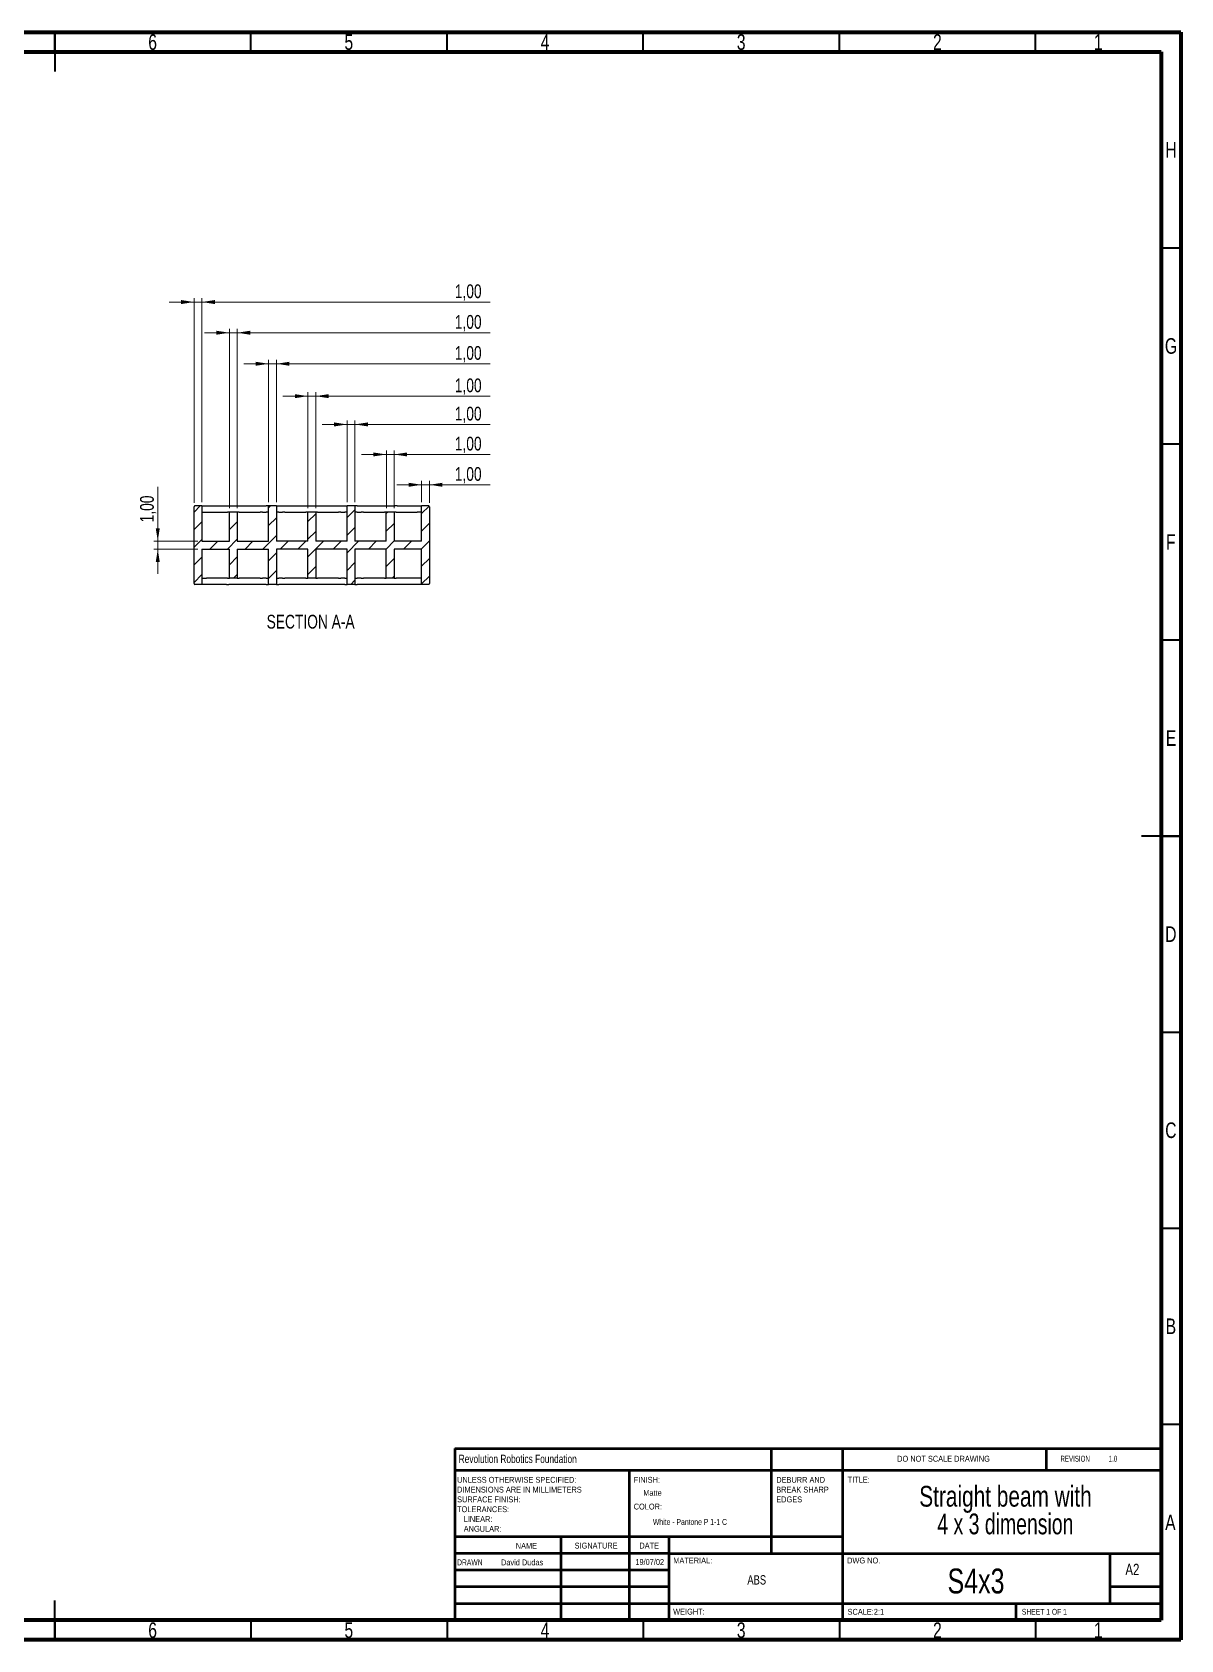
# Model space of a CAD drawing. Header units: millimetres. Extents: x 15 to 589, y 5 to 415.
# Drawn here: x 296.3 to 589, y 5 to 415 of the extents above; entities that cross this region are included whole.
import ezdxf

# ---------------------------------------------------------------- set-up
doc = ezdxf.new("R2010")
doc.units = ezdxf.units.MM
doc.styles.add('SLDTEXTSTYLE0', font='TXT', dxfattribs={"width": 0.75})
doc.styles.add('SLDTEXTSTYLE2', font='TXT', dxfattribs={"width": 0.686449})
doc.styles.add('SLDTEXTSTYLE3', font='TXT', dxfattribs={"width": 0.625})
doc.styles.add('SLDTEXTSTYLE4', font='TXT', dxfattribs={"width": 0.6875})
doc.styles.add('SLDTEXTSTYLE5', font='TXT', dxfattribs={"width": 0.695652})
doc.styles.add('SLDTEXTSTYLE6', font='TXT', dxfattribs={"width": 0.7})
doc.dimstyles.new('SLDDIMSTYLE2', dxfattribs={"dimtxt": 3.5, "dimasz": 3.302, "dimexe": 0, "dimexo": 0.0625, "dimgap": 0.875, "dimtad": 1, "dimlfac": 0.5, "dimrnd": 1e-09, "dimzin": 12, "dimdsep": 46, "dimtxsty": 'SLDTEXTSTYLE0', "dimsah": 1, "dimcen": 0.09, "dimadec": 0, "dimazin": 3, "dimtfac": 1, "dimtmove": 0, "dimatfit": 0, "dimfxl": 0, "dimfrac": 2, "dimtolj": 1, "dimtzin": 12, "dimarcsym": 0})

# ---------------------------------------------------------------- blocks, each defined once
blk = doc.blocks.new('SW_NOTE_0_1')
at = {"color": 0, "linetype": 'Continuous', "lineweight": 0, "char_height": 1.5, "attachment_point": 1, "style": 'SLDTEXTSTYLE0'}
for s, insert in [('UNLESS OTHERWISE SPECIFIED:', (0, 1.93)), ('SURFACE FINISH:', (0, -3.07)), ('DIMENSIONS ARE IN MILLIMETERS', (0, -0.57)), ('TOLERANCES:', (0, -5.57)), ('LINEAR:', (1.69, -8.07)), ('ANGULAR:', (1.69, -10.57))]:
    blk.add_mtext(s, dxfattribs=dict(at, insert=insert))
blk = doc.blocks.new('SW_NOTE_0_2')
at = {"color": 0, "linetype": 'Continuous', "lineweight": 0, "char_height": 1.5, "attachment_point": 1, "style": 'SLDTEXTSTYLE0'}
for s, insert in [('DEBURR AND', (0, 1.93)), ('BREAK SHARP', (0, -0.57)), ('EDGES', (0, -3.07))]:
    blk.add_mtext(s, dxfattribs=dict(at, insert=insert))
blk = doc.blocks.new('SW_NOTE_0_3')
at = {"color": 0, "linetype": 'Continuous', "lineweight": 0, "char_height": 5.2917, "attachment_point": 2}
for s, insert, style in [('Straight beam with', (31.83, 6.82), 'SLDTEXTSTYLE0'), ('4 x 3 dimension', (31.8, -0.23), 'SLDTEXTSTYLE6')]:
    blk.add_mtext(s, dxfattribs=dict(at, insert=insert, style=style))
blk = doc.blocks.new('_D_16')
at = {"color": 7, "linetype": 'Continuous', "lineweight": 0}
for p, q in [((328.27, 285.17), (328.27, 299.05)), ((338.52, 285.17), (327.27, 285.17)), ((338.52, 283.17), (327.27, 283.17)), ((328.27, 285.17), (328.27, 283.17)), ((328.27, 283.17), (328.27, 276.82))]:
    blk.add_line(p, q, dxfattribs=at)
at = {"color": 7, "linetype": 'Continuous', "lineweight": 18}
for points in [[(328.27, 285.17), (328.77, 288.47), (327.76, 288.47)], [(328.27, 283.17), (327.76, 279.87), (328.77, 279.87)]]:
    blk.add_solid(points, dxfattribs=at)
at = {"color": 7, "linetype": 'Continuous', "lineweight": 18, "insert": (323.75, 289.99), "char_height": 3.5, "attachment_point": 1, "rotation": 90, "style": 'SLDTEXTSTYLE0'}
blk.add_mtext('1,00', dxfattribs=at)
blk = doc.blocks.new('_D_17')
at = {"color": 7, "linetype": 'Continuous', "lineweight": 0}
for p, q in [((395.52, 299.57), (389.17, 299.57)), ((395.52, 295.17), (395.52, 300.57)), ((395.52, 299.57), (397.52, 299.57)), ((397.52, 294.97), (397.52, 300.57)), ((397.52, 299.57), (413.02, 299.57))]:
    blk.add_line(p, q, dxfattribs=at)
at = {"color": 7, "linetype": 'Continuous', "lineweight": 18}
for points in [[(395.52, 299.57), (392.22, 300.08), (392.22, 299.06)], [(397.52, 299.57), (400.82, 299.06), (400.82, 300.08)]]:
    blk.add_solid(points, dxfattribs=at)
at = {"color": 7, "linetype": 'Continuous', "lineweight": 18, "insert": (403.97, 304.08), "char_height": 3.5, "attachment_point": 1, "style": 'SLDTEXTSTYLE0'}
blk.add_mtext('1,00', dxfattribs=at)
blk = doc.blocks.new('_D_18')
at = {"color": 7, "linetype": 'Continuous', "lineweight": 0}
for p, q in [((386.52, 293.57), (386.52, 308.3)), ((388.52, 293.57), (388.52, 308.3)), ((386.52, 307.3), (380.17, 307.3)), ((386.52, 307.3), (388.52, 307.3)), ((388.52, 307.3), (413.02, 307.3))]:
    blk.add_line(p, q, dxfattribs=at)
at = {"color": 7, "linetype": 'Continuous', "lineweight": 18}
for points in [[(386.52, 307.3), (383.22, 307.81), (383.22, 306.8)], [(388.52, 307.3), (391.82, 306.8), (391.82, 307.81)]]:
    blk.add_solid(points, dxfattribs=at)
at = {"color": 7, "linetype": 'Continuous', "lineweight": 18, "insert": (403.97, 311.82), "char_height": 3.5, "attachment_point": 1, "style": 'SLDTEXTSTYLE0'}
blk.add_mtext('1,00', dxfattribs=at)
blk = doc.blocks.new('_D_19')
at = {"color": 7, "linetype": 'Continuous', "lineweight": 0}
for p, q in [((376.52, 295.17), (376.52, 315.96)), ((378.52, 295.17), (378.52, 315.96)), ((376.52, 314.96), (370.17, 314.96)), ((376.52, 314.96), (378.52, 314.96)), ((378.52, 314.96), (413.02, 314.96))]:
    blk.add_line(p, q, dxfattribs=at)
at = {"color": 7, "linetype": 'Continuous', "lineweight": 18}
for points in [[(376.52, 314.96), (373.22, 315.47), (373.22, 314.45)], [(378.52, 314.96), (381.82, 314.45), (381.82, 315.47)]]:
    blk.add_solid(points, dxfattribs=at)
at = {"color": 7, "linetype": 'Continuous', "lineweight": 18, "insert": (403.97, 319.47), "char_height": 3.5, "attachment_point": 1, "style": 'SLDTEXTSTYLE0'}
blk.add_mtext('1,00', dxfattribs=at)
blk = doc.blocks.new('_D_20')
at = {"color": 7, "linetype": 'Continuous', "lineweight": 0}
for p, q in [((366.52, 322.17), (360.17, 322.17)), ((366.52, 293.57), (366.52, 323.17)), ((366.52, 322.17), (368.52, 322.17)), ((368.52, 293.57), (368.52, 323.17)), ((368.52, 322.17), (413.02, 322.17))]:
    blk.add_line(p, q, dxfattribs=at)
at = {"color": 7, "linetype": 'Continuous', "lineweight": 18}
for points in [[(366.52, 322.17), (363.22, 322.68), (363.22, 321.66)], [(368.52, 322.17), (371.82, 321.66), (371.82, 322.68)]]:
    blk.add_solid(points, dxfattribs=at)
at = {"color": 7, "linetype": 'Continuous', "lineweight": 18, "insert": (403.97, 326.68), "char_height": 3.5, "attachment_point": 1, "style": 'SLDTEXTSTYLE0'}
blk.add_mtext('1,00', dxfattribs=at)
blk = doc.blocks.new('_D_21')
at = {"color": 7, "linetype": 'Continuous', "lineweight": 0}
for p, q in [((356.52, 330.43), (350.17, 330.43)), ((356.52, 295.17), (356.52, 331.43)), ((356.52, 330.43), (358.52, 330.43)), ((358.52, 295.17), (358.52, 331.43)), ((358.52, 330.43), (413.02, 330.43))]:
    blk.add_line(p, q, dxfattribs=at)
at = {"color": 7, "linetype": 'Continuous', "lineweight": 18}
for points in [[(356.52, 330.43), (353.22, 330.94), (353.22, 329.92)], [(358.52, 330.43), (361.82, 329.92), (361.82, 330.94)]]:
    blk.add_solid(points, dxfattribs=at)
at = {"color": 7, "linetype": 'Continuous', "lineweight": 18, "insert": (403.97, 334.94), "char_height": 3.5, "attachment_point": 1, "style": 'SLDTEXTSTYLE0'}
blk.add_mtext('1,00', dxfattribs=at)
blk = doc.blocks.new('_D_22')
at = {"color": 7, "linetype": 'Continuous', "lineweight": 0}
for p, q in [((346.52, 338.35), (340.17, 338.35)), ((346.52, 293.57), (346.52, 339.35)), ((346.52, 338.35), (348.52, 338.35)), ((348.52, 293.57), (348.52, 339.35)), ((348.52, 338.35), (413.02, 338.35))]:
    blk.add_line(p, q, dxfattribs=at)
at = {"color": 7, "linetype": 'Continuous', "lineweight": 18}
for points in [[(346.52, 338.35), (343.22, 338.85), (343.22, 337.84)], [(348.52, 338.35), (351.82, 337.84), (351.82, 338.85)]]:
    blk.add_solid(points, dxfattribs=at)
at = {"color": 7, "linetype": 'Continuous', "lineweight": 18, "insert": (403.97, 342.86), "char_height": 3.5, "attachment_point": 1, "style": 'SLDTEXTSTYLE0'}
blk.add_mtext('1,00', dxfattribs=at)
blk = doc.blocks.new('_D_23')
at = {"color": 7, "linetype": 'Continuous', "lineweight": 0}
for p, q in [((337.52, 346.17), (331.17, 346.17)), ((337.52, 294.97), (337.52, 347.17)), ((337.52, 346.17), (339.52, 346.17)), ((339.52, 295.17), (339.52, 347.17)), ((339.52, 346.17), (413.02, 346.17))]:
    blk.add_line(p, q, dxfattribs=at)
at = {"color": 7, "linetype": 'Continuous', "lineweight": 18}
for points in [[(337.52, 346.17), (334.22, 346.68), (334.22, 345.66)], [(339.52, 346.17), (342.82, 345.66), (342.82, 346.68)]]:
    blk.add_solid(points, dxfattribs=at)
at = {"color": 7, "linetype": 'Continuous', "lineweight": 18, "insert": (403.97, 350.68), "char_height": 3.5, "attachment_point": 1, "style": 'SLDTEXTSTYLE0'}
blk.add_mtext('1,00', dxfattribs=at)

msp = doc.modelspace()

# ---------------------------------------------------------------- hatches: boundary and pattern name
at = {"linetype": 'Continuous', "lineweight": 18}
h = msp.add_hatch(dxfattribs=at)
h.set_pattern_fill('ANSI31', style=0)
edge = h.paths.add_edge_path(flags=0)
edge.add_line((358.519, 274.168), (358.519, 283.168))
edge.add_line((358.519, 283.168), (366.519, 283.168))
edge.add_line((366.519, 283.168), (366.519, 275.768))
edge.add_line((366.519, 275.768), (368.519, 275.768))
edge.add_line((368.519, 275.768), (368.519, 283.168))
edge.add_line((368.519, 283.168), (376.519, 283.168))
edge.add_line((376.519, 283.168), (376.519, 274.168))
edge.add_line((376.519, 274.168), (378.519, 274.168))
edge.add_line((378.519, 274.168), (378.519, 283.168))
edge.add_line((378.519, 283.168), (386.519, 283.168))
edge.add_line((386.519, 283.168), (386.519, 275.768))
edge.add_line((386.519, 275.768), (388.519, 275.768))
edge.add_line((388.519, 275.768), (388.519, 283.168))
edge.add_line((388.519, 283.168), (395.519, 283.168))
edge.add_line((395.519, 283.168), (395.519, 274.168))
edge.add_line((395.519, 274.168), (397.319, 274.168))
edge.add_arc((397.319, 274.368), 0.2, 270, 360)
edge.add_line((397.519, 274.368), (397.519, 293.968))
edge.add_arc((397.319, 293.968), 0.2, 0, 90)
edge.add_line((397.319, 294.168), (395.519, 294.168))
edge.add_line((395.519, 294.168), (395.519, 285.168))
edge.add_line((395.519, 285.168), (388.519, 285.168))
edge.add_line((388.519, 285.168), (388.519, 292.568))
edge.add_line((388.519, 292.568), (386.519, 292.568))
edge.add_line((386.519, 292.568), (386.519, 285.168))
edge.add_line((386.519, 285.168), (378.519, 285.168))
edge.add_line((378.519, 285.168), (378.519, 294.168))
edge.add_line((378.519, 294.168), (376.519, 294.168))
edge.add_line((376.519, 294.168), (376.519, 285.168))
edge.add_line((376.519, 285.168), (368.519, 285.168))
edge.add_line((368.519, 285.168), (368.519, 292.568))
edge.add_line((368.519, 292.568), (366.519, 292.568))
edge.add_line((366.519, 292.568), (366.519, 285.168))
edge.add_line((366.519, 285.168), (358.519, 285.168))
edge.add_line((358.519, 285.168), (358.519, 294.168))
edge.add_line((358.519, 294.168), (356.519, 294.168))
edge.add_line((356.519, 294.168), (356.519, 285.168))
edge.add_line((356.519, 285.168), (348.519, 285.168))
edge.add_line((348.519, 285.168), (348.519, 292.568))
edge.add_line((348.519, 292.568), (346.519, 292.568))
edge.add_line((346.519, 292.568), (346.519, 285.168))
edge.add_line((346.519, 285.168), (339.519, 285.168))
edge.add_line((339.519, 285.168), (339.519, 294.168))
edge.add_line((339.519, 294.168), (337.719, 294.168))
edge.add_arc((337.719, 293.968), 0.2, 90, 180)
edge.add_line((337.519, 293.968), (337.519, 274.368))
edge.add_arc((337.719, 274.368), 0.2, 180, 270)
edge.add_line((337.719, 274.168), (339.519, 274.168))
edge.add_line((339.519, 274.168), (339.519, 283.168))
edge.add_line((339.519, 283.168), (346.519, 283.168))
edge.add_line((346.519, 283.168), (346.519, 275.768))
edge.add_line((346.519, 275.768), (348.519, 275.768))
edge.add_line((348.519, 275.768), (348.519, 283.168))
edge.add_line((348.519, 283.168), (356.519, 283.168))
edge.add_line((356.519, 283.168), (356.519, 274.168))
edge.add_line((356.519, 274.168), (358.519, 274.168))

# ---------------------------------------------------------------- linework, layer by layer
at = {"color": 7, "linetype": 'Continuous', "lineweight": 70}
for p, q in [((15, 415), (589, 415)), ((589, 415), (589, 5)), ((20, 410), (584, 410)), ((584, 410), (584, 10)), ((584, 10), (20, 10)), ((589, 5), (15, 5))]:
    msp.add_line(p, q, dxfattribs=at)
at = {"color": 7, "linetype": 'Continuous', "lineweight": 35}
for p, q in [((302, 415), (302, 405)), ((302, 410), (302, 415)), ((352, 410), (352, 415)), ((402, 410), (402, 415)), ((452, 410), (452, 415)), ((502, 410), (502, 415)), ((552, 410), (552, 415)), ((584, 360), (589, 360)), ((584, 310), (589, 310)), ((584, 260), (589, 260)), ((589, 210), (579, 210)), ((584, 210), (589, 210)), ((584, 160), (589, 160)), ((584, 110), (589, 110)), ((584, 60), (589, 60)), ((302, 5), (302, 15)), ((302, 10), (302, 5)), ((352, 10), (352, 5)), ((402, 10), (402, 5)), ((452, 10), (452, 5)), ((502, 10), (502, 5)), ((552, 10), (552, 5))]:
    msp.add_line(p, q, dxfattribs=at)
at = {"color": 7, "linetype": 'Continuous', "lineweight": 25}
for p, q in [((337.519, 274.368), (337.519, 293.968)), ((339.519, 294.168), (337.719, 294.168)), ((339.519, 294.168), (339.519, 285.168)), ((339.519, 294.168), (345.796, 294.168)), ((339.519, 292.568), (340.703, 292.568)), ((340.703, 292.568), (346.045, 292.568)), ((345.796, 294.168), (346.395, 294.168)), ((346.519, 292.568), (346.045, 292.568)), ((346.395, 294.168), (355.919, 294.168)), ((346.519, 285.168), (346.519, 292.568)), ((348.519, 292.568), (346.519, 292.568)), ((348.519, 292.568), (348.519, 285.168)), ((348.993, 292.568), (348.519, 292.568)), ((348.993, 292.568), (354.362, 292.568)), ((354.949, 292.568), (354.362, 292.568)), ((354.949, 292.568), (355.919, 292.568)), ((356.519, 294.168), (355.919, 294.168)), ((356.519, 292.568), (355.919, 292.568)), ((356.519, 285.168), (356.519, 294.168)), ((358.519, 294.168), (356.519, 294.168)), ((358.519, 294.168), (358.519, 285.168)), ((358.519, 294.168), (376.519, 294.168)), ((359.119, 292.568), (358.519, 292.568)), ((359.119, 292.568), (360.09, 292.568)), ((360.676, 292.568), (360.09, 292.568)), ((360.676, 292.568), (366.045, 292.568)), ((366.519, 292.568), (366.045, 292.568)), ((366.519, 285.168), (366.519, 292.568)), ((368.519, 292.568), (366.519, 292.568)), ((368.519, 292.568), (368.519, 285.168)), ((368.993, 292.568), (368.519, 292.568)), ((368.993, 292.568), (374.362, 292.568)), ((374.949, 292.568), (374.362, 292.568)), ((374.949, 292.568), (375.919, 292.568)), ((376.519, 292.568), (375.919, 292.568)), ((376.519, 285.168), (376.519, 294.168)), ((378.519, 294.168), (376.519, 294.168)), ((378.519, 294.168), (378.519, 285.168)), ((379.119, 294.168), (378.519, 294.168)), ((379.119, 292.568), (378.519, 292.568)), ((379.119, 294.168), (388.644, 294.168)), ((379.119, 292.568), (380.09, 292.568)), ((380.676, 292.568), (380.09, 292.568)), ((380.676, 292.568), (386.045, 292.568)), ((386.519, 292.568), (386.045, 292.568)), ((386.519, 285.168), (386.519, 292.568)), ((388.519, 292.568), (386.519, 292.568)), ((388.519, 292.568), (388.519, 285.168)), ((388.993, 292.568), (388.519, 292.568)), ((389.242, 294.168), (388.644, 294.168)), ((388.993, 292.568), (394.335, 292.568)), ((389.242, 294.168), (395.519, 294.168)), ((395.519, 292.568), (394.335, 292.568)), ((395.519, 285.168), (395.519, 294.168)), ((397.319, 294.168), (395.519, 294.168)), ((397.519, 293.968), (397.519, 274.368)), ((339.519, 285.168), (346.519, 285.168)), ((339.519, 283.168), (346.519, 283.168)), ((339.519, 283.168), (339.519, 274.168)), ((346.519, 275.768), (346.519, 283.168)), ((348.519, 285.168), (356.519, 285.168)), ((348.519, 283.168), (356.519, 283.168)), ((348.519, 283.168), (348.519, 275.768)), ((356.519, 274.168), (356.519, 283.168)), ((366.519, 285.168), (358.519, 285.168)), ((366.519, 283.168), (358.519, 283.168)), ((358.519, 283.168), (358.519, 274.168)), ((366.519, 275.768), (366.519, 283.168)), ((376.519, 285.168), (368.519, 285.168)), ((376.519, 283.168), (368.519, 283.168)), ((368.519, 283.168), (368.519, 275.768)), ((376.519, 274.168), (376.519, 283.168)), ((386.519, 285.168), (378.519, 285.168)), ((386.519, 283.168), (378.519, 283.168)), ((378.519, 283.168), (378.519, 274.168)), ((386.519, 275.768), (386.519, 283.168)), ((395.519, 285.168), (388.519, 285.168)), ((395.519, 283.168), (388.519, 283.168)), ((388.519, 283.168), (388.519, 275.768)), ((395.519, 274.168), (395.519, 283.168)), ((339.519, 275.768), (340.703, 275.768)), ((346.045, 275.768), (340.703, 275.768)), ((346.045, 275.768), (346.519, 275.768)), ((348.519, 275.768), (346.519, 275.768)), ((348.519, 275.768), (348.993, 275.768)), ((354.362, 275.768), (348.993, 275.768)), ((354.362, 275.768), (354.949, 275.768)), ((355.919, 275.768), (354.949, 275.768)), ((355.919, 275.768), (356.519, 275.768)), ((358.519, 275.768), (359.119, 275.768)), ((360.09, 275.768), (359.119, 275.768)), ((360.09, 275.768), (360.676, 275.768)), ((366.045, 275.768), (360.676, 275.768)), ((366.045, 275.768), (366.519, 275.768)), ((368.519, 275.768), (366.519, 275.768)), ((368.519, 275.768), (368.993, 275.768)), ((374.362, 275.768), (368.993, 275.768)), ((374.362, 275.768), (374.949, 275.768)), ((375.919, 275.768), (374.949, 275.768)), ((375.919, 275.768), (376.519, 275.768)), ((378.519, 275.768), (379.119, 275.768)), ((380.09, 275.768), (379.119, 275.768)), ((380.09, 275.768), (380.676, 275.768)), ((386.045, 275.768), (380.676, 275.768)), ((386.045, 275.768), (386.519, 275.768)), ((388.519, 275.768), (386.519, 275.768)), ((388.519, 275.768), (388.993, 275.768)), ((394.335, 275.768), (388.993, 275.768)), ((395.519, 275.768), (394.335, 275.768)), ((339.519, 274.168), (337.719, 274.168)), ((345.796, 274.168), (339.519, 274.168)), ((345.796, 274.168), (346.395, 274.168)), ((355.919, 274.168), (346.395, 274.168)), ((355.919, 274.168), (356.519, 274.168)), ((358.519, 274.168), (356.519, 274.168)), ((358.519, 274.168), (359.119, 274.168)), ((375.919, 274.168), (359.119, 274.168)), ((375.919, 274.168), (376.519, 274.168)), ((378.519, 274.168), (376.519, 274.168)), ((378.519, 274.168), (379.119, 274.168)), ((388.644, 274.168), (379.119, 274.168)), ((389.242, 274.168), (388.644, 274.168)), ((395.519, 274.168), (389.242, 274.168)), ((397.319, 274.168), (395.519, 274.168))]:
    msp.add_line(p, q, dxfattribs=at)
at = {"color": 7, "linetype": 'Continuous', "lineweight": 50}
for p, q in [((404, 53.839), (403.976, 10)), ((404, 53.839), (584, 53.839)), ((484.6, 53.839), (484.585, 26.956)), ((502.8, 53.839), (502.776, 9.946)), ((554.797, 48.226), (554.8, 53.839)), ((583.997, 48.226), (403.997, 48.226)), ((448.396, 48.226), (448.375, 9.976)), ((502.8, 31.25), (404, 31.25)), ((430.991, 31.25), (430.991, 10)), ((458.6, 10), (458.6, 31.25)), ((458.6, 27), (404, 27)), ((458.6, 27), (584, 27)), ((571, 14.25), (571, 27)), ((458.6, 22.75), (404, 22.75)), ((458.6, 18.5), (404, 18.5)), ((584, 18.5), (571, 18.5)), ((404, 14.25), (584, 14.25)), ((547, 10), (547, 14.25))]:
    msp.add_line(p, q, dxfattribs=at)
at = {"color": 7, "linetype": 'Continuous', "lineweight": 25}
for centre, start, end in [((337.719, 293.968), 90, 180), ((397.319, 293.968), 0, 90), ((337.719, 274.368), 180, 270), ((397.319, 274.368), 270, 360)]:
    msp.add_arc(centre, 0.2, start, end, dxfattribs=at)

# ---------------------------------------------------------------- block references
at = {"color": 7, "linetype": 'Continuous', "lineweight": 0}
for name, p in [('SW_NOTE_0_1', (404.554, 44.632)), ('SW_NOTE_0_2', (485.894, 44.632)), ('SW_NOTE_0_3', (512.483, 37.444))]:
    msp.add_blockref(name, p, dxfattribs=at)

# ---------------------------------------------------------------- texts
for s, insert, char_height, attachment_point, style in [('6', (326.96, 414.452), 3.969, 2, 'SLDTEXTSTYLE0'), ('5', (376.96, 414.452), 3.969, 2, 'SLDTEXTSTYLE0'), ('4', (426.96, 414.452), 3.969, 2, 'SLDTEXTSTYLE0'), ('3', (476.96, 414.452), 3.969, 2, 'SLDTEXTSTYLE0'), ('2', (526.96, 414.452), 3.969, 2, 'SLDTEXTSTYLE0'), ('1', (567.96, 414.452), 3.969, 2, 'SLDTEXTSTYLE0'), ('H', (586.49, 386.952), 3.969, 2, 'SLDTEXTSTYLE0'), ('G', (586.487, 336.952), 3.969, 2, 'SLDTEXTSTYLE0'), ('F', (586.458, 286.952), 3.969, 2, 'SLDTEXTSTYLE0'), ('SECTION A-A', (367.226, 266.404), 3.5, 2, 'SLDTEXTSTYLE0'), ('E', (586.508, 236.952), 3.969, 2, 'SLDTEXTSTYLE0'), ('D', (586.453, 186.952), 3.969, 2, 'SLDTEXTSTYLE0'), ('C', (586.459, 136.952), 3.969, 2, 'SLDTEXTSTYLE0'), ('B', (586.471, 86.952), 3.969, 2, 'SLDTEXTSTYLE0'), ('Revolution Robotics Foundation', (404.963, 52.212), 2.11667, 1, 'SLDTEXTSTYLE0'), ('DO NOT SCALE DRAWING', (516.715, 51.937), 1.5, 1, 'SLDTEXTSTYLE0'), ('REVISION           1.0', (558.327, 51.937), 1.5, 1, 'SLDTEXTSTYLE3'), ('FINISH:', (449.564, 46.566), 1.5, 1, 'SLDTEXTSTYLE0'), ('TITLE:', (504.09, 46.576), 1.5, 1, 'SLDTEXTSTYLE0'), ('Matte', (452.005, 43.238), 1.4986, 1, 'SLDTEXTSTYLE0'), ('COLOR:', (449.564, 39.742), 1.5, 1, 'SLDTEXTSTYLE0'), ('A', (586.34, 36.952), 3.969, 2, 'SLDTEXTSTYLE0'), ('White - Pantone P 1-1 C', (463.897, 35.826), 1.4986, 2, 'SLDTEXTSTYLE5'), ('NAME', (419.506, 29.716), 1.5, 1, 'SLDTEXTSTYLE0'), ('SIGNATURE', (434.494, 29.776), 1.5, 1, 'SLDTEXTSTYLE0'), ('DATE', (451.008, 29.776), 1.5, 1, 'SLDTEXTSTYLE0'), ('DRAWN', (404.554, 25.505), 1.5, 1, 'SLDTEXTSTYLE2'), ('David Dudas', (421.125, 25.503), 1.4986, 2, 'SLDTEXTSTYLE0'), ('19/07/02', (453.647, 25.603), 1.4986, 2, 'SLDTEXTSTYLE0'), ('MATERIAL:', (459.646, 25.986), 1.5, 1, 'SLDTEXTSTYLE0'), ('DWG NO.', (503.953, 25.986), 1.5, 1, 'SLDTEXTSTYLE0'), ('ABS', (480.918, 21.486), 2.3813, 2, 'SLDTEXTSTYLE0'), ('S4x3', (536.802, 23.181), 6.35, 2, 'SLDTEXTSTYLE0'), ('A2', (574.871, 24.406), 2.9104, 1, 'SLDTEXTSTYLE0'), ('WEIGHT:', (459.618, 12.949), 1.4986, 1, 'SLDTEXTSTYLE0'), ('SCALE:2:1', (504.074, 12.9), 1.5, 1, 'SLDTEXTSTYLE0'), ('SHEET 1 OF 1', (548.478, 12.9), 1.5, 1, 'SLDTEXTSTYLE4'), ('6', (326.96, 9.452), 3.969, 2, 'SLDTEXTSTYLE0'), ('5', (376.96, 9.452), 3.969, 2, 'SLDTEXTSTYLE0'), ('4', (426.96, 9.452), 3.969, 2, 'SLDTEXTSTYLE0'), ('3', (476.96, 9.452), 3.969, 2, 'SLDTEXTSTYLE0'), ('2', (526.96, 9.452), 3.969, 2, 'SLDTEXTSTYLE0'), ('1', (567.96, 9.452), 3.969, 2, 'SLDTEXTSTYLE0')]:
    msp.add_mtext(s, dxfattribs=dict(at, insert=insert, char_height=char_height, attachment_point=attachment_point, style=style))

# ---------------------------------------------------------------- dimensions: what is measured, and where the dimension line sits
at = {"color": 7, "linetype": 'Continuous', "lineweight": 18}
for base, p1, p2, picture, middle in [((339.519, 346.168), (337.519, 293.968), (339.519, 294.168), '_D_23', (408.498, 346.168)), ((348.519, 338.346), (346.519, 292.568), (348.519, 292.568), '_D_22', (408.498, 338.346)), ((358.519, 330.433), (356.519, 294.168), (358.519, 294.168), '_D_21', (408.498, 330.433)), ((388.519, 307.305), (386.519, 292.568), (388.519, 292.568), '_D_18', (408.498, 307.305)), ((397.519, 299.573), (395.519, 294.168), (397.519, 293.968), '_D_17', (408.498, 299.573))]:
    dim = msp.add_linear_dim(base=base, p1=p1, p2=p2, dimstyle='SLDDIMSTYLE2', dxfattribs=at)
    dim.commit()
    dim.dimension.update_dxf_attribs({"geometry": picture, "text_midpoint": middle, "dimtype": 160})
for base, p1, p2, angle, picture, middle in [((368.519, 322.168), (366.519, 292.568), (368.519, 292.568), 0, '_D_20', (408.498, 322.168)), ((378.519, 314.961), (376.519, 294.168), (378.519, 294.168), 0, '_D_19', (408.498, 314.961)), ((328.266, 283.168), (339.519, 285.168), (339.519, 283.168), 90, '_D_16', (328.266, 294.52))]:
    dim = msp.add_linear_dim(base=base, p1=p1, p2=p2, angle=angle, dimstyle='SLDDIMSTYLE2', dxfattribs=at)
    dim.commit()
    dim.dimension.update_dxf_attribs({"geometry": picture, "text_midpoint": middle, "dimtype": 160})

doc.saveas('drawing.dxf')
